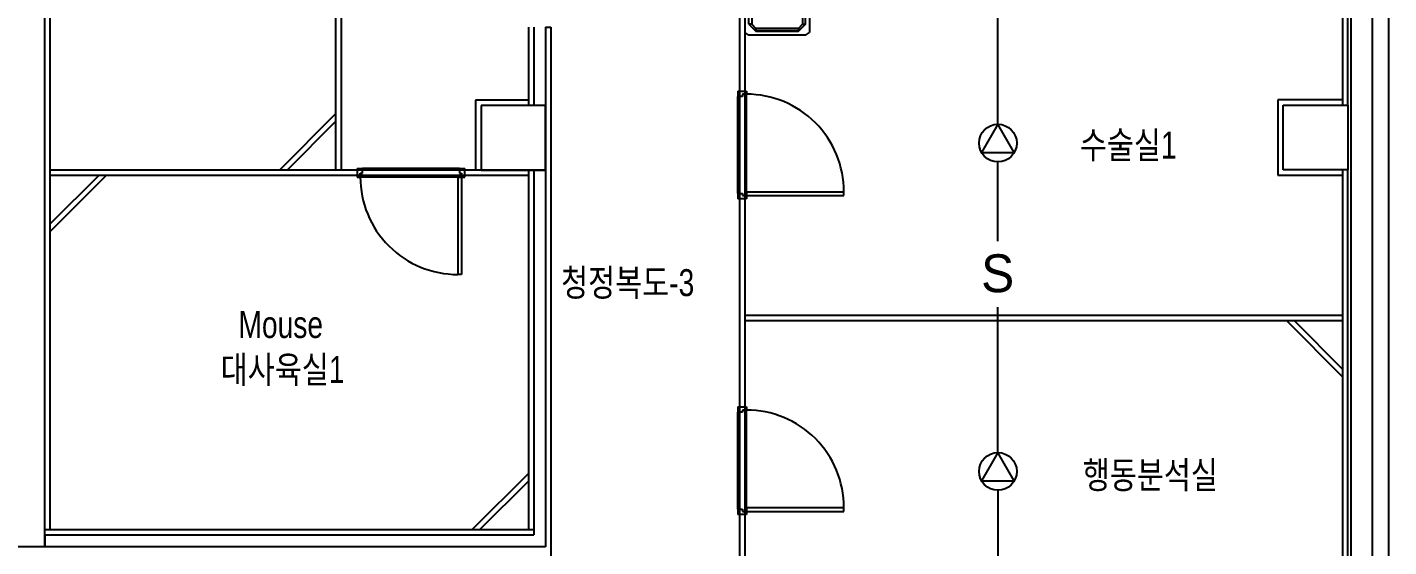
# Model space of a CAD drawing. Header units: millimetres. Extents: x 11414 to 120121, y 3637 to 81420.
# Drawn here: x 90653 to 103297, y 50177 to 55002 of the extents above; entities that cross this region are included whole.
import ezdxf
from ezdxf.enums import TextEntityAlignment as Align

# ---------------------------------------------------------------- set-up
doc = ezdxf.new("R2010")
doc.units = ezdxf.units.MM
doc.header["$LTSCALE"] = 100
doc.linetypes.add('CEN3', pattern=[26, 20, -2, 2, -2])
doc.layers.get('0').update_dxf_attribs({"color": 251})
for name, color, linetype in [('7', 7, 'Continuous'), ('ARC-7$0$ARCH', 9, 'Continuous'), ('ARC-7$0$arch-col', 9, 'Continuous'), ('ARC-7$0$TXT', 7, 'Continuous'), ('ARC-7$0$동물실', 9, 'Continuous'), ('ARC-7$0$방화석고', 9, 'Continuous'), ('REC', 21, 'Continuous'), ('sp', 21, 'Continuous'), ('SYM', 7, 'Continuous'), ('W2', 2, 'CEN3')]:
    doc.layers.add(name, color=color, linetype=linetype)
doc.styles.add('ARC-7$0$돋움', font='')
doc.styles.add('ARC-7$0$울릉도l', font='')
doc.styles.add('GHD', font='HYWULM.TTF')
doc.styles.add('lpk', font='HYWULM.TTF')
doc.styles.get('ARC-7$0$돋움').set_extended_font_data('DotumChe')
doc.styles.get('ARC-7$0$울릉도l').set_extended_font_data('Dotum')

# ---------------------------------------------------------------- blocks, each defined once
blk = doc.blocks.new('ARC-7$0$SINK')
at = {"layer": 'ARC-7$0$동물실'}
for p, q in [((0, 262), (25, 300)), ((0, 262), (0, -262)), ((25, 300), (575, 300)), ((76, 198), (140, 262)), ((140, 262), (76, 198)), ((498, 262), (140, 262)), ((140, 262), (140, 236)), ((498, 262), (140, 262)), ((140, 236), (140, 262)), ((498, 262), (562, 198)), ((498, 236), (498, 262)), ((498, 262), (562, 198)), ((498, 236), (498, 262)), ((600, 262), (575, 300)), ((600, -262), (600, 262)), ((76, -198), (76, 198)), ((102, 198), (76, 198)), ((76, 198), (76, -198)), ((102, 198), (76, 198)), ((140, 236), (102, 198)), ((102, 198), (140, 236)), ((102, 198), (102, -198)), ((102, -198), (102, 198)), ((140, 236), (498, 236)), ((140, 236), (498, 236)), ((498, 236), (536, 198)), ((536, 198), (498, 236)), ((536, -198), (536, 198)), ((562, 198), (536, 198)), ((536, 198), (536, -198)), ((536, 198), (562, 198)), ((562, 198), (562, -198)), ((562, -198), (562, 198)), ((13, 89), (14, 96)), ((14, 96), (13, 89)), ((13, 89), (14, 96)), ((14, 96), (13, 89)), ((14, 82), (13, 89)), ((13, 89), (14, 82)), ((14, 82), (13, 89)), ((13, 89), (14, 82)), ((25, 13), (13, 25)), ((13, 25), (13, -25)), ((76, 25), (13, 25)), ((25, 13), (13, 25)), ((14, 96), (16, 102)), ((16, 102), (14, 96)), ((14, 96), (16, 102)), ((16, 102), (14, 96)), ((16, 76), (14, 82)), ((14, 82), (16, 76)), ((16, 76), (14, 82)), ((14, 82), (16, 76)), ((16, 102), (20, 107)), ((20, 107), (16, 102)), ((16, 102), (20, 107)), ((20, 107), (16, 102)), ((20, 71), (16, 76)), ((16, 76), (20, 71)), ((20, 71), (16, 76)), ((16, 76), (20, 71)), ((20, 107), (25, 111)), ((25, 111), (20, 107)), ((20, 107), (25, 111)), ((25, 111), (20, 107)), ((25, 67), (20, 71)), ((20, 71), (25, 67)), ((25, 67), (20, 71)), ((20, 71), (25, 67)), ((25, 111), (32, 114)), ((32, 114), (25, 111)), ((25, 111), (32, 114)), ((32, 114), (25, 111)), ((32, 64), (25, 67)), ((25, 67), (32, 64)), ((32, 64), (25, 67)), ((25, 67), (32, 64)), ((25, 13), (25, -13)), ((89, 13), (25, 13)), ((25, 13), (25, -13)), ((25, 13), (64, 13)), ((89, 13), (25, 13)), ((32, 114), (38, 115)), ((38, 115), (32, 114)), ((32, 114), (38, 115)), ((38, 115), (32, 114)), ((38, 64), (32, 64)), ((32, 64), (38, 64)), ((38, 64), (32, 64)), ((32, 64), (38, 64)), ((38, 115), (45, 114)), ((45, 114), (38, 115)), ((38, 115), (45, 114)), ((45, 114), (38, 115)), ((38, 64), (45, 64)), ((45, 64), (38, 64)), ((38, 64), (45, 64)), ((45, 64), (38, 64)), ((45, 114), (51, 111)), ((51, 111), (45, 114)), ((45, 114), (51, 111)), ((51, 111), (45, 114)), ((51, 67), (45, 64)), ((45, 64), (51, 67)), ((51, 67), (45, 64)), ((45, 64), (51, 67)), ((51, 111), (56, 107)), ((56, 107), (51, 111)), ((51, 111), (56, 107)), ((56, 107), (51, 111)), ((56, 71), (51, 67)), ((51, 67), (56, 71)), ((56, 71), (51, 67)), ((51, 67), (56, 71)), ((56, 107), (60, 102)), ((60, 102), (56, 107)), ((56, 107), (60, 102)), ((60, 102), (56, 107)), ((60, 76), (56, 71)), ((56, 71), (60, 76)), ((60, 76), (56, 71)), ((56, 71), (60, 76)), ((60, 102), (63, 96)), ((63, 96), (60, 102)), ((60, 102), (63, 96)), ((63, 96), (60, 102)), ((63, 82), (60, 76)), ((60, 76), (63, 82)), ((63, 82), (60, 76)), ((60, 76), (63, 82)), ((63, 96), (64, 89)), ((64, 89), (63, 96)), ((63, 96), (64, 89)), ((64, 89), (63, 96)), ((64, 89), (63, 82)), ((63, 82), (64, 89)), ((64, 89), (63, 82)), ((63, 82), (64, 89)), ((76, 25), (64, 13)), ((64, 13), (76, 25)), ((64, 13), (64, -13)), ((102, 13), (64, 13)), ((64, 13), (64, -13)), ((102, 13), (64, 13)), ((76, -25), (76, 25)), ((89, 13), (204, 13)), ((89, -13), (89, 13)), ((89, -13), (89, 13)), ((89, 13), (102, 13)), ((102, 13), (89, 13)), ((89, 13), (204, 13)), ((102, 13), (204, 13)), ((102, 13), (102, -13)), ((102, -13), (102, 13)), ((204, 13), (102, 13)), ((204, 13), (204, -13)), ((204, 13), (204, -13)), ((204, -13), (204, 13)), ((204, 13), (204, -13)), ((25, -13), (13, -25)), ((25, -13), (13, -25)), ((13, -25), (76, -25)), ((13, -89), (14, -82)), ((14, -82), (13, -89)), ((13, -89), (14, -82)), ((14, -82), (13, -89)), ((14, -96), (13, -89)), ((13, -89), (14, -96)), ((14, -96), (13, -89)), ((13, -89), (14, -96)), ((14, -82), (16, -76)), ((16, -76), (14, -82)), ((14, -82), (16, -76)), ((16, -76), (14, -82)), ((16, -102), (14, -96)), ((14, -96), (16, -102)), ((16, -102), (14, -96)), ((14, -96), (16, -102)), ((16, -76), (20, -71)), ((20, -71), (16, -76)), ((16, -76), (20, -71)), ((20, -71), (16, -76)), ((20, -107), (16, -102)), ((16, -102), (20, -107)), ((20, -107), (16, -102)), ((16, -102), (20, -107)), ((20, -71), (25, -67)), ((25, -67), (20, -71)), ((20, -71), (25, -67)), ((25, -67), (20, -71)), ((25, -111), (20, -107)), ((20, -107), (25, -111)), ((25, -111), (20, -107)), ((20, -107), (25, -111)), ((25, -13), (89, -13)), ((25, -13), (64, -13)), ((89, -13), (25, -13)), ((25, -67), (32, -64)), ((32, -64), (25, -67)), ((25, -67), (32, -64)), ((32, -64), (25, -67)), ((32, -114), (25, -111)), ((25, -111), (32, -114)), ((32, -114), (25, -111)), ((25, -111), (32, -114)), ((32, -64), (38, -64)), ((38, -64), (32, -64)), ((32, -64), (38, -64)), ((38, -64), (32, -64)), ((38, -115), (32, -114)), ((32, -114), (38, -115)), ((38, -115), (32, -114)), ((32, -114), (38, -115)), ((38, -64), (45, -64)), ((45, -64), (38, -64)), ((38, -64), (45, -64)), ((45, -64), (38, -64)), ((45, -114), (38, -115)), ((38, -115), (45, -114)), ((45, -114), (38, -115)), ((38, -115), (45, -114)), ((45, -64), (51, -67)), ((51, -67), (45, -64)), ((45, -64), (51, -67)), ((51, -67), (45, -64)), ((51, -111), (45, -114)), ((45, -114), (51, -111)), ((51, -111), (45, -114)), ((45, -114), (51, -111)), ((51, -67), (56, -71)), ((56, -71), (51, -67)), ((51, -67), (56, -71)), ((56, -71), (51, -67)), ((56, -107), (51, -111)), ((51, -111), (56, -107)), ((56, -107), (51, -111)), ((51, -111), (56, -107)), ((56, -71), (60, -76)), ((60, -76), (56, -71)), ((56, -71), (60, -76)), ((60, -76), (56, -71)), ((60, -102), (56, -107)), ((56, -107), (60, -102)), ((60, -102), (56, -107)), ((56, -107), (60, -102)), ((60, -76), (63, -82)), ((63, -82), (60, -76)), ((60, -76), (63, -82)), ((63, -82), (60, -76)), ((63, -96), (60, -102)), ((60, -102), (63, -96)), ((63, -96), (60, -102)), ((60, -102), (63, -96)), ((63, -82), (64, -89)), ((63, -82), (64, -89)), ((64, -89), (63, -82)), ((63, -82), (64, -89)), ((64, -89), (63, -96)), ((63, -96), (64, -89)), ((64, -89), (63, -96)), ((63, -96), (64, -89)), ((64, -13), (76, -25)), ((76, -25), (64, -13)), ((64, -13), (102, -13)), ((64, -13), (102, -13)), ((204, -13), (89, -13)), ((102, -13), (89, -13)), ((89, -13), (204, -13)), ((102, -13), (89, -13)), ((204, -13), (102, -13)), ((204, -13), (102, -13)), ((140, -262), (76, -198)), ((76, -198), (102, -198)), ((76, -198), (140, -262)), ((102, -198), (76, -198)), ((102, -198), (140, -236)), ((140, -236), (102, -198)), ((140, -236), (498, -236)), ((140, -262), (140, -236)), ((140, -236), (498, -236)), ((140, -262), (140, -236)), ((562, -198), (498, -262)), ((498, -236), (536, -198)), ((498, -262), (562, -198)), ((536, -198), (498, -236)), ((498, -236), (498, -262)), ((498, -236), (498, -262)), ((536, -198), (562, -198)), ((536, -198), (562, -198)), ((0, -262), (25, -300)), ((25, -300), (575, -300)), ((498, -262), (140, -262)), ((498, -262), (140, -262)), ((600, -262), (575, -300))]:
    blk.add_line(p, q, dxfattribs=at)
blk = doc.blocks.new('ARC-7')
at = {"layer": 'ARC-7$0$ARCH', "color": 251, "ltscale": 3}
blk.add_line((684313, -483905), (684313, -427128), dxfattribs=at)
at = {"layer": 'ARC-7$0$ARCH', "color": 251}
for p, q in [((684163, -470309), (684163, -427278)), ((683963, -454848), (683963, -427478))]:
    blk.add_line(p, q, dxfattribs=at)
at = {"layer": 'ARC-7$0$arch-col', "color": 251}
for p, q in [((683333, -443508), (683933, -443508)), ((683333, -444108), (683333, -443508)), ((683333, -443508), (683933, -443508)), ((683333, -444108), (683333, -443508)), ((683933, -443508), (683933, -444108)), ((683933, -443508), (683933, -444108)), ((683933, -444108), (683333, -444108)), ((683933, -444108), (683333, -444108))]:
    blk.add_line(p, q, dxfattribs=at)
at = {"layer": 'ARC-7$0$TXT', "color": 251, "linetype": 'Continuous'}
for p, q in [((674012, -444109), (674533, -443588)), ((674083, -444109), (674533, -443659)), ((672333, -444159), (671883, -444609)), ((672403, -444159), (671883, -444679)), ((683362, -445508), (683883, -446029)), ((683433, -445508), (683883, -445958)), ((675802, -447448), (676323, -446928)), ((675873, -447448), (676323, -446998))]:
    blk.add_line(p, q, dxfattribs=at)
at = {"layer": 'ARC-7$0$동물실', "color": 251}
for p, q in [((671833, -447608), (671833, -434958)), ((678283, -435118), (678283, -451608)), ((678333, -436208), (678333, -451608)), ((683883, -436208), (683883, -443508)), ((683933, -443508), (683933, -436208)), ((671833, -447608), (671833, -437358)), ((671883, -447448), (671883, -437358)), ((674533, -441308), (674533, -444109)), ((674583, -441258), (674583, -444109)), ((676323, -442783), (676323, -443509)), ((676483, -442783), (676533, -442783)), ((676533, -442783), (676533, -452709)), ((678268, -443376), (678348, -443376)), ((678268, -443376), (678268, -443426)), ((678283, -443376), (678333, -443376)), ((678348, -443376), (678348, -443405)), ((676323, -443459), (675833, -443459)), ((675833, -443459), (675833, -444109)), ((676483, -443509), (675883, -443509)), ((675883, -443509), (675883, -444109)), ((676483, -443509), (675883, -443509)), ((675883, -443509), (675883, -444109)), ((676483, -443509), (676483, -444109)), ((676483, -444109), (676483, -443509)), ((678312, -443426), (678268, -443426)), ((678268, -444326), (678268, -443426)), ((678312, -443405), (678312, -443426)), ((678348, -443405), (678312, -443405)), ((678312, -443405), (678312, -443426)), ((678348, -444311), (678348, -443405)), ((683883, -443458), (683283, -443458)), ((683283, -443458), (683283, -444158)), ((683333, -443508), (683933, -443508)), ((683333, -444108), (683333, -443508)), ((676483, -444109), (671883, -444109)), ((676323, -444159), (671883, -444159)), ((674733, -444094), (674733, -444174)), ((674733, -444094), (674783, -444094)), ((674733, -444109), (674733, -444159)), ((674762, -444138), (674783, -444138)), ((674762, -444174), (674762, -444138)), ((674762, -444138), (674783, -444138)), ((674783, -444138), (674783, -444094)), ((675683, -444094), (674783, -444094)), ((675683, -444094), (675683, -444138)), ((675683, -444094), (675733, -444094)), ((675683, -444138), (675703, -444138)), ((675703, -444138), (675703, -444174)), ((675733, -444174), (675733, -444094)), ((675733, -444159), (675733, -444109)), ((675733, -444159), (675733, -444109)), ((675883, -444109), (676483, -444109)), ((676323, -444109), (676323, -447448)), ((683283, -444158), (683883, -444158)), ((683933, -444108), (683333, -444108)), ((683883, -444108), (683883, -450108)), ((683933, -450108), (683933, -444108)), ((674733, -444174), (674762, -444174)), ((675668, -444174), (674762, -444174)), ((675668, -444174), (675668, -445079)), ((675668, -444174), (675703, -444174)), ((675703, -444174), (675733, -444174)), ((675703, -444174), (675703, -445079)), ((678268, -444326), (678312, -444326)), ((678268, -444326), (678268, -444376)), ((678348, -444376), (678268, -444376)), ((678333, -444376), (678283, -444376)), ((678333, -444376), (678283, -444376)), ((678312, -444326), (678312, -444347)), ((678312, -444347), (678348, -444347)), ((678348, -444311), (679253, -444311)), ((678348, -444311), (678348, -444347)), ((678348, -444347), (678348, -444376)), ((678348, -444347), (679253, -444347)), ((679253, -444347), (679253, -444311)), ((675703, -445079), (675668, -445079)), ((678333, -445458), (683883, -445458)), ((678333, -445508), (683883, -445508)), ((678268, -446308), (678348, -446308)), ((678268, -446308), (678268, -446358)), ((678283, -446308), (678333, -446308)), ((678348, -446308), (678348, -446338)), ((678312, -446358), (678268, -446358)), ((678268, -447259), (678268, -446358)), ((678312, -446338), (678312, -446358)), ((678348, -446338), (678312, -446338)), ((678312, -446338), (678312, -446358)), ((678348, -447244), (678348, -446338)), ((678268, -447259), (678312, -447259)), ((678268, -447259), (678268, -447308)), ((678348, -447308), (678268, -447308)), ((678333, -447308), (678283, -447308)), ((678333, -447308), (678283, -447308)), ((678312, -447259), (678312, -447279)), ((678312, -447279), (678348, -447279)), ((678348, -447244), (679253, -447244)), ((678348, -447244), (678348, -447279)), ((678348, -447279), (678348, -447308)), ((678348, -447279), (679253, -447279)), ((679253, -447279), (679253, -447244)), ((671833, -447448), (676373, -447448)), ((671833, -447608), (666333, -447608))]:
    blk.add_line(p, q, dxfattribs=at)
for centre, start, end in [((678348, -444310), 359.9151, 90.0361), ((675667, -444174), 179.9639, 270.0849), ((678348, -447243), 359.9151, 90.0361)]:
    blk.add_arc(centre, 905, start, end, dxfattribs=at)
at = {"layer": 'ARC-7$0$방화석고', "color": 251, "linetype": 'Continuous'}
for p, q in [((676373, -442783), (676373, -443509)), ((676483, -442783), (676483, -443509)), ((676483, -443083), (676483, -447608)), ((676373, -444109), (676373, -447498)), ((671833, -447498), (676373, -447498)), ((671833, -447498), (671833, -447608)), ((676483, -447608), (671833, -447608))]:
    blk.add_line(p, q, dxfattribs=at)
at = {"layer": 'ARC-7$0$동물실', "color": 251, "linetype": 'Continuous', "xscale": -1, "rotation": 90}
blk.add_blockref('ARC-7$0$SINK', (678633, -442258), dxfattribs=at)
at = {"color": 251, "style": 'ARC-7$0$돋움'}
for tag, p in [('X2', (601934, -417318)), ('X3', (611534, -417318)), ('X4', (621434, -417318)), ('X6', (641232, -417318)), ('X7', (651134, -417318)), ('X8', (661034, -417318)), ('X9', (667634, -417318)), ('X10', (676134, -417318)), ('X11', (683634, -417318)), ('X5', (631334, -417376))]:
    blk.add_attdef(tag, text='', height=750, dxfattribs=at).set_placement(p, align=Align.MIDDLE_CENTER)
at = {"layer": 'ARC-7$0$ARCH', "color": 251}
for tag, height, style, p in [('Y11', 450, 'ARC-7$0$울릉도l', (593382, -427808)), ('Y10', 450, 'ARC-7$0$울릉도l', (593382, -435308)), ('Y9', 450, 'ARC-7$0$울릉도l', (593382, -443808)), ('Y8', 450, 'ARC-7$0$울릉도l', (593382, -450408)), ('Y7', 450, 'ARC-7$0$울릉도l', (593382, -460308)), ('Y6', 750, 'ARC-7$0$돋움', (593382, -470208))]:
    blk.add_attdef(tag, text='', height=height, rotation=90, dxfattribs=dict(at, style=style)).set_placement(p, align=Align.MIDDLE_CENTER)
blk = doc.blocks.new('SP')
at = {"layer": 'SYM', "color": 2}
blk.add_lwpolyline([(0, 175), (-152, -88), (152, -88)], close=True, dxfattribs=at)
blk.add_circle((0, 0), 175, dxfattribs=at)

msp = doc.modelspace()

# ---------------------------------------------------------------- linework, layer by layer
at = {"layer": 'sp', "color": 3, "linetype": 'Continuous'}
for p, q in [((99667, 54101, 0), (99667, 56310, 0)), ((99667, 53015, 0), (99667, 53751, 0)), ((99667, 51052, 0), (99667, 52402, 0)), ((99667, 50702, 0), (99667, 49263, 0))]:
    msp.add_line(p, q, dxfattribs=at)

# ---------------------------------------------------------------- block references
at = {"color": 21, "linetype": 'Continuous'}
msp.add_blockref('ARC-7', (-581016, 497785, 0), dxfattribs=at)
at = {"layer": 'REC', "color": 3, "linetype": 'Continuous'}
for p in [(99667, 53926, 0), (99667, 50877, 0)]:
    msp.add_blockref('SP', p, dxfattribs=at)

# ---------------------------------------------------------------- texts
at = {"layer": '7', "style": 'GHD', "width": 0.8}
for s, p in [('수술실1', (100428, 53782, 0)), ('청정복도-3', (95611, 52505, 0)), ('Mouse', (92615, 52116, 0)), ('대사육실1', (92450, 51698, 0)), ('행동분석실', (100455, 50718, 0))]:
    msp.add_text(s, height=250, dxfattribs=at).set_placement(p)
at = {"layer": 'W2', "style": 'lpk'}
msp.add_text('S', height=352, dxfattribs=at).set_placement((99665, 52717, 0), align=Align.MIDDLE_CENTER)

doc.saveas('drawing.dxf')
